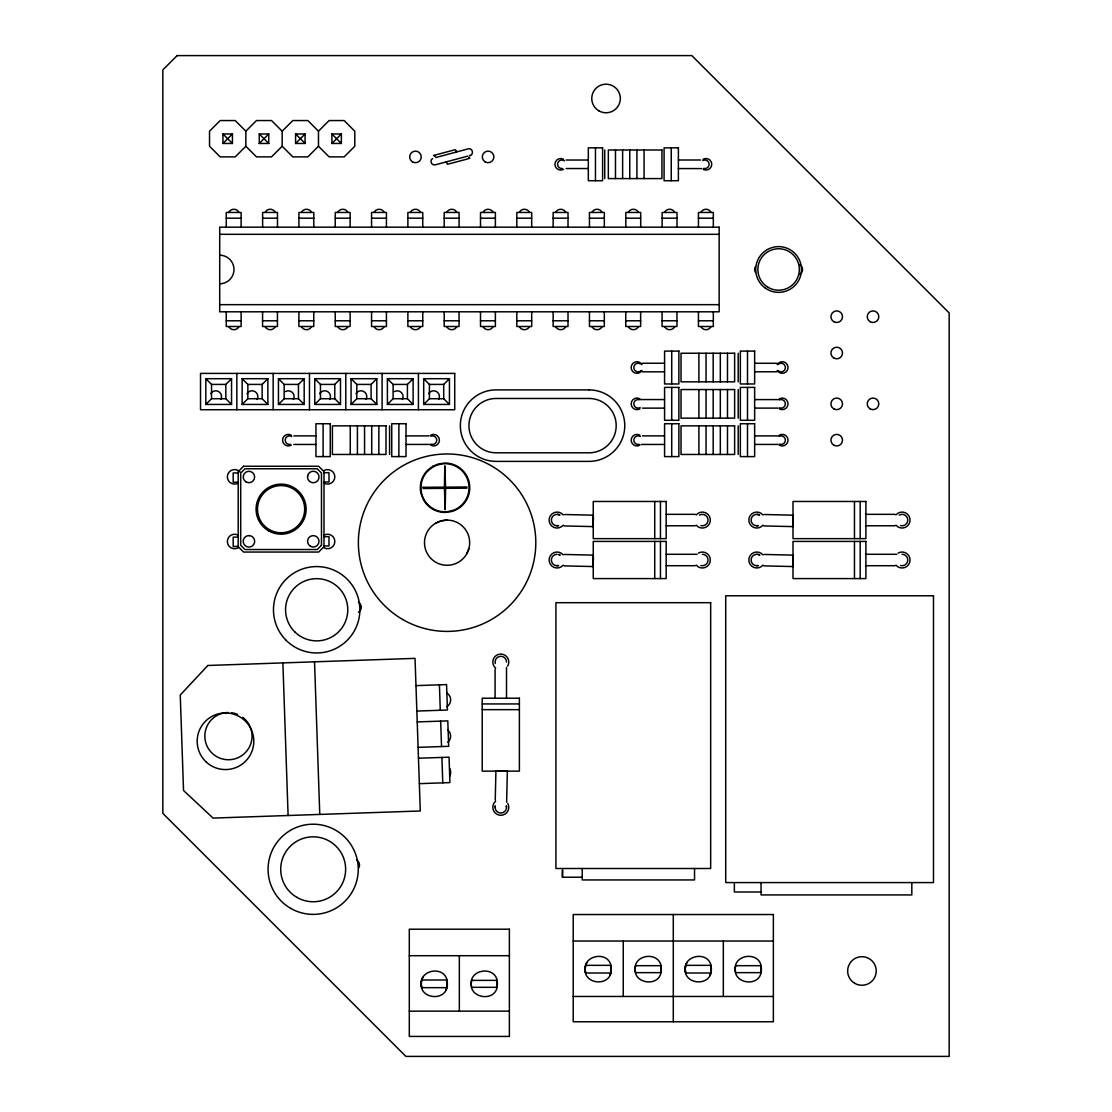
<?xml version="1.0" encoding="UTF-8"?>
<svg xmlns="http://www.w3.org/2000/svg" width="1112" height="1112" viewBox="0 0 1112 1112"><rect width="100%" height="100%" fill="white"/><g stroke="black" fill="none" stroke-linecap="round" stroke-linejoin="round"><path stroke-width="1.5" d="M593.391 517.928L593.127 526.601L564.104 525.934M593.391 557.863L593.127 566.55L564.104 565.883M495.243 800.028L495.924 771.005L496.619 770.977M506.641 802.099L507.35 771.255L500.025 771.019M564.354 514.508L593.391 515.176L593.127 526.601M564.354 554.457L593.391 555.124L593.127 566.55M764.083 514.508L793.12 515.176L792.856 526.601L763.847 525.934M764.083 554.457L793.12 555.124L792.856 566.55L763.847 565.883M792.912 565.73L792.856 566.55M421.656 980.714C416.569 999.757 448.483 1002.76 447.316 983.467C447.399 963.812 415.832 969.233 421.851 987.664L446.788 987.664M585.579 966.05C580.492 985.079 612.392 988.082 611.239 968.802C611.322 949.134 579.755 954.569 585.76 973L610.71 973M685.659 966.05C680.572 985.079 712.472 988.082 711.319 968.802C711.402 949.134 679.835 954.569 685.84 973L710.79 973M495.118 807.034L495.271 805.825A5.713 5.713 0 0 0 500.803 813.025A5.713 5.713 0 0 0 506.321 805.825A5.713 5.713 1.3 0 1 506.516 807.298M466.651 553.985L468.903 548.536M446.343 161.879L447.358 164.298L468.486 158.71M232.436 133.982L222.956 143.462L222.956 133.982L232.436 133.982L232.436 143.462L222.956 143.462M268.743 133.982L259.263 143.462L259.263 133.982L268.743 133.982L268.743 143.462L259.263 143.462M305.063 133.982L295.584 143.462L295.584 133.982L305.063 133.982L305.063 143.462L295.584 143.462M341.37 133.982L331.904 143.462L331.904 133.982L341.37 133.982L341.37 143.462L331.904 143.462M282.17 146.242L271.523 156.875L256.483 156.875L245.849 146.242L245.849 131.202L256.483 120.555L271.523 120.555L282.17 131.202L282.17 146.242L292.803 156.875L307.843 156.875L318.477 146.242L318.477 131.202L329.11 120.555L344.164 120.555L354.797 131.202L354.797 146.242L344.164 156.875L329.11 156.875L318.477 146.242M245.849 146.242L235.216 156.875L220.176 156.875L209.529 146.242L209.529 131.202L220.176 120.555L235.216 120.555L245.849 131.202M282.17 131.202L292.803 120.555L307.843 120.555L318.477 131.202M205.817 404.434L211.53 398.721L225.833 398.721L231.546 404.434L205.817 404.434L205.817 378.705L231.546 378.705L231.546 404.434M225.833 398.721L225.833 384.418L231.546 378.705M242.138 404.434L247.851 398.721L262.154 398.721L267.867 404.434L242.138 404.434L242.138 378.705L267.867 378.705L267.867 404.434M262.154 398.721L262.154 384.418L267.867 378.705M278.445 404.434L284.172 398.721L298.461 398.721L304.188 404.434L278.445 404.434L278.445 378.705L304.188 378.705L304.188 404.434M298.461 398.721L298.461 384.418L304.188 378.705M314.765 404.434L320.478 398.721L334.781 398.721L340.494 404.434L314.765 404.434L314.765 378.705L340.494 378.705L340.494 404.434M334.781 398.721L334.781 384.418L340.494 378.705M351.072 404.434L356.799 398.721L371.088 398.721L376.815 404.434L351.072 404.434L351.072 378.705L376.815 378.705L376.815 404.434M371.088 398.721L371.088 384.418L376.815 378.705M387.393 404.434L393.106 398.721L407.409 398.721L413.122 404.434L413.122 378.705L387.393 378.705L387.393 404.434L413.122 404.434M387.393 378.705L393.106 384.418L407.409 384.418L413.122 378.705M423.7 404.434L429.427 398.721L443.716 398.721L449.443 404.434L423.7 404.434L423.7 378.705L449.443 378.705L449.443 404.434M443.716 398.721L443.716 384.418L449.443 378.705M432.651 158.502C429.19 160.295 431.553 165.994 435.265 164.826L467.693 156.139M455.85 152.455L456.462 150.815L455.114 149.703L433.458 155.513M435.793 523.14A22.574 22.574 0 0 1 469.667 542.698A22.574 22.574 0 0 1 435.793 562.255A22.574 22.574 0 0 1 435.793 523.14L441.242 520.889L447.093 520.11M435.807 157.529L468.235 148.841C472.892 147.493 474.24 155.277 469.431 155.666M507.35 771.255L495.924 771.005M415.985 685.631L446.565 684.589L447.427 710.012L416.847 711.068M417.222 721.924L447.802 720.882L448.678 746.305L418.098 747.361M418.473 758.217L449.053 757.175L449.915 782.598L419.335 783.654M469.639 155.485L470.501 155.666M566.119 160.031L588.317 160.031M678.389 160.003L700.546 160.003M566.189 168.537L588.317 168.537M678.389 168.579L701.63 168.579M226.264 218.188L241.123 218.188M262.627 218.188L277.486 218.188M298.933 218.188L313.806 218.188M335.254 218.188L350.127 218.188M371.561 218.188L386.434 218.188M407.882 218.188L422.755 218.188M444.202 218.188L459.061 218.188M480.509 218.188L495.382 218.188M516.83 218.188L531.689 218.188M553.137 218.188L568.01 218.188M589.457 218.188L604.33 218.188M625.82 218.188L640.693 218.188M662.126 218.188L677 218.188M698.447 218.188L713.32 218.188M219.703 234.312L719.158 234.312M219.703 304.66L719.158 304.66M226.264 320.784L241.123 320.784M262.571 320.784L277.444 320.784M298.892 320.784L313.765 320.784M335.254 320.784L350.127 320.784M371.561 320.784L386.434 320.784M407.882 320.784L422.755 320.784M444.202 320.784L459.061 320.784M480.509 320.784L495.382 320.784M516.83 320.784L531.689 320.784M553.137 320.784L568.01 320.784M589.457 320.784L604.33 320.784M625.764 320.784L640.637 320.784M662.085 320.784L676.958 320.784M698.447 320.784L713.32 320.784M642.416 363.249L664.573 363.249M754.645 363.276L776.774 363.276M642.402 371.825L664.573 371.825M754.645 371.783L776.843 371.783M205.817 378.705L211.53 384.418L225.833 384.418M242.138 378.705L247.851 384.418L262.154 384.418M278.445 378.705L284.172 384.418L298.461 384.418M314.765 378.705L320.478 384.418L334.781 384.418M351.072 378.705L356.799 384.418L371.088 384.418M423.7 378.705L429.427 384.418L443.716 384.418M640.317 399.555L664.573 399.555M754.645 399.597L778.678 399.597M642.402 408.132L664.573 408.132M754.645 408.104L778.052 408.104M293.804 435.876L315.947 435.876M406.019 435.904L429.149 435.904M642.416 435.876L664.573 435.876M754.645 435.904L778.678 435.904M406.019 444.425L429.44 444.425M754.645 444.425L778.052 444.425M293.776 444.452L315.947 444.452M641.276 444.452L664.573 444.452M323.995 472.711L328.999 472.711L328.999 481.996L323.995 481.996M238.204 472.947L233.2 472.947L233.2 482.247L238.204 482.247M666.171 514.342L695.195 514.342M865.9 514.342L894.924 514.342M666.171 525.781L695.195 525.781M865.9 525.781L894.924 525.781M323.995 536.679L328.999 536.679L328.999 545.978L323.995 545.978M238.204 537.152L233.2 537.152L233.2 546.451L238.204 546.451M666.171 554.29L697.043 554.29M865.9 554.29L896.772 554.29M666.171 565.716L695.195 565.716M865.9 565.716L894.924 565.716M482.219 703.938L519.387 703.938M482.219 709.651L519.387 709.651M562.519 877.215L562.519 869.695L562.366 877.215L582.243 877.215M761.053 891.991L734.365 891.991L734.365 883.873M573.208 941.03L773.368 941.03M409.299 955.708L509.379 955.708M585.76 965.341L610.71 965.341L610.891 972.291M685.84 965.341L710.79 965.341L710.971 972.291M421.851 980.006L446.788 980.006L446.968 986.956M573.208 996.463L773.368 996.463M409.299 1011.142L509.379 1011.142M757.091 514.37L758.301 514.536A5.713 5.713 -88.7 0 1 759.677 515.106A5.713 5.713 0 0 0 751.142 519.304A5.713 5.713 0 0 0 758.301 525.587A5.713 5.713 -88.7 0 1 756.827 525.781M557.362 514.37L558.572 514.536A5.713 5.713 -88.7 0 1 559.948 515.106A5.713 5.713 0 0 0 551.413 519.304A5.713 5.713 0 0 0 558.572 525.587A5.713 5.713 -88.7 0 1 557.098 525.781M757.091 554.318L758.301 554.485A5.713 5.713 -88.7 0 1 759.677 555.041A5.713 5.713 0 0 0 758.301 554.485M469.069 158.154L469.889 158.321A1.432 1.084 82 0 1 468.68 157.279M331.904 133.982L341.37 143.462M295.584 133.982L305.063 143.462M259.263 133.982L268.743 143.462M222.956 133.982L232.436 143.462M439.421 684.825L440.282 710.262M440.658 721.118L441.533 746.555M441.909 757.411L442.771 782.848M314.529 661.821L319.769 814.415M282.879 662.905L288.105 815.513M911.826 882.581L911.826 894.924L761.053 894.924L761.053 882.581M860.188 501.47L860.188 538.639M860.188 541.419L860.188 578.587M854.461 501.47L854.461 538.639M854.461 541.419L854.461 578.587M747.5 351.1L747.5 383.974M747.5 387.407L747.5 420.294M747.5 423.728L747.5 456.601M738.201 353.241L738.201 381.833M738.201 389.547L738.201 418.154M738.201 425.868L738.201 454.46M727.484 353.241L727.484 381.833M727.484 389.547L727.484 418.154M727.484 425.868L727.484 454.46M723.328 941.03L723.328 996.463M720.326 353.241L720.326 381.833M720.326 389.547L720.326 418.154M720.326 425.868L720.326 454.46M713.32 227.168L713.32 212.461L698.447 212.461L698.447 227.168M713.32 311.805L713.32 326.497L698.447 326.497L698.447 311.805M713.181 353.241L713.181 381.833M713.181 389.547L713.181 418.154M713.181 425.868L713.181 454.46M706.037 353.241L706.037 381.833M706.037 389.547L706.037 418.154M706.037 425.868L706.037 454.46M698.892 353.241L698.892 381.833M698.892 389.547L698.892 418.154M698.892 425.868L698.892 454.46M694.541 868.5L694.541 879.939L582.243 879.939L582.243 868.5M677 227.168L677 212.461L662.126 212.461L662.126 227.168M676.958 311.805L676.958 326.497L662.085 326.497L662.085 311.805M673.288 914.523L673.288 1021.761M671.717 351.1L671.717 383.974M671.717 387.407L671.717 420.294M671.717 423.728L671.717 456.601M671.231 147.84L671.231 180.728M660.458 501.47L660.458 538.639M660.458 541.419L660.458 578.587M654.732 501.47L654.732 538.639M654.732 541.419L654.732 578.587M644.07 149.995L644.07 178.587M640.693 227.168L640.693 212.461L625.82 212.461L625.82 227.168M640.637 311.805L640.637 326.497L625.764 326.497L625.764 311.805M636.926 149.995L636.926 178.587M629.767 149.995L629.767 178.587M623.248 941.03L623.248 996.463M622.623 149.995L622.623 178.587M615.478 149.995L615.478 178.587M604.747 149.995L604.747 178.587M604.33 227.168L604.33 212.461L589.457 212.461L589.457 227.168M604.33 311.805L604.33 326.497L589.457 326.497L589.457 311.805M595.462 147.84L595.462 180.728M568.01 227.168L568.01 212.461L553.137 212.461L553.137 227.168M568.01 311.805L568.01 326.497L553.137 326.497L553.137 311.805M531.689 227.168L531.689 212.461L516.83 212.461L516.83 227.168M531.689 311.805L531.689 326.497L516.83 326.497L516.83 311.805M506.516 667.339L506.516 698.211M495.382 227.168L495.382 212.461L480.509 212.461L480.509 227.168M495.382 311.805L495.382 326.497L480.509 326.497L480.509 311.805M495.076 669.188L495.076 698.211M459.339 955.708L459.339 1011.142M459.061 227.168L459.061 212.461L444.202 212.461L444.202 227.168M459.061 311.805L459.061 326.497L444.202 326.497L444.202 311.805M429.427 384.418L429.427 398.721M422.755 227.168L422.755 212.461L407.882 212.461L407.882 227.168M422.755 311.805L422.755 326.497L407.882 326.497L407.882 311.805M418.418 373.41L418.418 409.73M407.409 384.418L407.409 398.721M398.874 423.728L398.874 456.601M393.106 384.418L393.106 398.721M389.575 425.868L389.575 454.46M386.434 227.168L386.434 212.461L371.561 212.461L371.561 227.168M386.434 311.805L386.434 326.497L371.561 326.497L371.561 311.805M382.097 373.41L382.097 409.73M378.858 425.868L378.858 454.46M371.714 425.868L371.714 454.46M364.555 425.868L364.555 454.46M357.411 425.868L357.411 454.46M356.799 384.418L356.799 398.721M350.266 425.868L350.266 454.46M350.127 227.168L350.127 212.461L335.254 212.461L335.254 227.168M350.127 311.805L350.127 326.497L335.254 326.497L335.254 311.805M345.79 373.41L345.79 409.73M323.105 423.728L323.105 456.601M320.478 384.418L320.478 398.721M313.806 227.168L313.806 212.461L298.933 212.461L298.933 227.168M313.765 311.805L313.765 326.497L298.892 326.497L298.892 311.805M309.47 373.41L309.47 409.73M284.172 384.418L284.172 398.721M277.486 227.168L277.486 212.461L262.627 212.461L262.627 227.168M277.444 311.805L277.444 326.497L262.571 326.497L262.571 311.805M273.163 373.41L273.163 409.73M247.851 384.418L247.851 398.721M241.123 227.168L241.123 212.461L226.264 212.461L226.264 227.168M241.123 311.805L241.123 326.497L226.264 326.497L226.264 311.805M236.842 373.41L236.842 409.73M211.53 384.418L211.53 398.721M585.76 973A13.817 13.817 0 0 1 586.788 962.77M610.697 965.341A13.817 13.817 0 0 1 609.682 975.558M685.84 973A13.817 13.817 0 0 1 686.868 962.77M710.776 965.341A13.817 13.817 0 0 1 709.762 975.558M421.851 987.664A13.817 13.817 0 0 1 422.88 977.448M446.788 980.006A13.817 13.817 0 0 1 445.759 990.236M311.541 326.858A5.81 5.81 0 0 1 301.491 326.858M347.861 326.858A5.81 5.81 0 0 1 337.798 326.858M700.949 212.114A5.81 5.81 0 0 1 710.999 212.114M238.913 326.858A5.81 5.81 0 0 1 228.863 326.858M447.816 730A7.992 7.992 0 0 1 447.816 742.26M446.69 692.887A7.992 7.992 0 0 1 446.69 706.732M449.623 768.448A7.992 7.992 0 0 1 449.623 776.44M238.246 483.122A7.27 7.27 0 0 1 228.544 480.829A7.27 7.27 0 0 1 230.281 471.002A7.27 7.27 0 0 1 240.192 472.183M275.234 326.858A5.81 5.81 0 0 1 265.17 326.858M228.863 212.114A5.81 5.81 0 0 1 238.913 212.114M779.331 435.139A5.81 5.81 0 0 1 788.047 440.171A5.81 5.81 0 0 1 779.331 445.189M242.763 717.365A23.602 23.602 0 0 1 242.013 755.451A23.602 23.602 0 0 1 205.928 743.247A23.602 23.602 0 0 1 228.433 712.528M231.463 712.722A23.602 23.602 0 0 1 237.523 714.349M384.168 326.858A5.81 5.81 0 0 1 374.118 326.858M420.489 326.858A5.81 5.81 0 0 1 410.425 326.858M456.796 326.858A5.81 5.81 0 0 1 446.746 326.858M493.116 326.858A5.81 5.81 0 0 1 483.067 326.858M529.437 326.858A5.81 5.81 0 0 1 519.373 326.858M565.744 326.858A5.81 5.81 0 0 1 555.694 326.858M602.065 326.858A5.81 5.81 0 0 1 592.001 326.858M638.371 326.858A5.81 5.81 0 0 1 628.322 326.858M674.692 326.858A5.81 5.81 0 0 1 664.628 326.858M710.999 326.858A5.81 5.81 0 0 1 700.949 326.858M664.628 212.114A5.81 5.81 0 0 1 674.692 212.114M628.322 212.114A5.81 5.81 0 0 1 638.371 212.114M592.001 212.114A5.81 5.81 0 0 1 602.065 212.114M555.694 212.114A5.81 5.81 0 0 1 565.744 212.114M519.373 212.114A5.81 5.81 0 0 1 529.437 212.114M483.067 212.114A5.81 5.81 0 0 1 493.116 212.114M446.746 212.114A5.81 5.81 0 0 1 456.796 212.114M410.425 212.114A5.81 5.81 0 0 1 420.489 212.114M374.118 212.114A5.81 5.81 0 0 1 384.168 212.114M337.798 212.114A5.81 5.81 0 0 1 347.861 212.114M301.491 212.114A5.81 5.81 0 0 1 311.541 212.114M265.17 212.114A5.81 5.81 0 0 1 275.234 212.114M358.439 602.19A5.81 5.81 0 0 1 358.439 612.239M356.632 860.021A5.81 5.81 0 0 1 358.745 867.944M762.943 525.184A7.992 7.992 0 0 1 751.337 525.879A7.992 7.992 0 0 1 751.337 514.244A7.992 7.992 0 0 1 762.943 514.925M895.938 514.925A7.992 7.992 0 0 1 907.559 514.244A7.992 7.992 0 0 1 907.559 525.879A7.992 7.992 0 0 1 895.938 525.184M563.214 565.132A7.992 7.992 0 0 1 551.608 565.813A7.992 7.992 0 0 1 551.608 554.193A7.992 7.992 0 0 1 563.214 554.874M698.35 553.081A7.992 7.992 0 0 1 709.025 555.611A7.992 7.992 0 0 1 707.107 566.425A7.992 7.992 0 0 1 696.209 565.132M762.943 565.132A7.992 7.992 0 0 1 751.337 565.813A7.992 7.992 0 0 1 751.337 554.193A7.992 7.992 0 0 1 762.943 554.874M898.079 553.081A7.992 7.992 0 0 1 908.754 555.611A7.992 7.992 0 0 1 906.836 566.425A7.992 7.992 0 0 1 895.938 565.132M563.214 525.184A7.992 7.992 0 0 1 551.608 525.879A7.992 7.992 0 0 1 551.608 514.244A7.992 7.992 0 0 1 563.214 514.925M696.209 514.925A7.992 7.992 0 0 1 707.83 514.244A7.992 7.992 0 0 1 707.83 525.879A7.992 7.992 0 0 1 696.209 525.184M507.725 803.309A7.992 7.992 0 0 1 505.182 813.984A7.992 7.992 0 0 1 494.381 812.066A7.992 7.992 0 0 1 495.674 801.168M495.674 668.173A7.992 7.992 0 0 1 494.381 657.275A7.992 7.992 0 0 1 505.182 655.357A7.992 7.992 0 0 1 507.725 666.032M755.423 272.384A5.81 5.81 0 0 1 755.423 266.588M703.076 159.266A5.81 5.81 0 0 1 711.777 164.284A5.81 5.81 0 0 1 703.076 169.316M563.617 169.316A5.81 5.81 0 0 1 554.916 164.284A5.81 5.81 0 0 1 563.617 159.266M291.261 445.189A5.81 5.81 0 0 1 282.559 440.171A5.81 5.81 0 0 1 291.261 435.139M430.719 435.139A5.81 5.81 0 0 1 439.421 440.171A5.81 5.81 0 0 1 430.719 445.189M641.999 370.435A5.81 5.81 0 0 1 633.242 371.978A5.81 5.81 0 0 1 633.242 363.082A5.81 5.81 0 0 1 641.999 364.639M777.205 364.639A5.81 5.81 0 0 1 785.976 363.082A5.81 5.81 0 0 1 785.976 371.978A5.81 5.81 0 0 1 777.205 370.435M639.886 408.882A5.81 5.81 0 0 1 631.171 403.851A5.81 5.81 0 0 1 639.886 398.819M779.331 398.819A5.81 5.81 0 0 1 788.047 403.851A5.81 5.81 0 0 1 779.331 408.882M639.886 445.189A5.81 5.81 0 0 1 631.171 440.171A5.81 5.81 0 0 1 639.886 435.139M323.94 470.543A7.27 7.27 0 0 1 334.837 476.839A7.27 7.27 0 0 1 323.94 483.122M238.246 547.785A7.27 7.27 0 0 1 227.348 541.488A7.27 7.27 0 0 1 238.246 535.192M323.94 535.192A7.27 7.27 0 0 1 334.837 541.488A7.27 7.27 0 0 1 323.94 547.785M428.593 393.69A5.81 5.81 0 0 1 436.516 391.563A5.81 5.81 0 0 1 438.642 399.486M394.399 391.563A5.81 5.81 0 0 1 402.335 399.486M355.965 393.69A5.81 5.81 0 0 1 363.888 391.563A5.81 5.81 0 0 1 366.015 399.486M319.644 393.69A5.81 5.81 0 0 1 327.581 391.563A5.81 5.81 0 0 1 329.694 399.486M285.45 391.563A5.81 5.81 0 0 1 293.387 399.486M247.017 393.69A5.81 5.81 0 0 1 254.94 391.563A5.81 5.81 0 0 1 257.067 399.486M210.696 393.69A5.81 5.81 0 0 1 218.633 391.563A5.81 5.81 0 0 1 220.76 399.486M799.667 264.461A5.81 5.81 0 0 1 799.667 274.511M779.47 436.196A4.295 4.295 0 0 1 785.378 440.185A4.295 4.295 0 0 1 779.442 444.119M639.122 444.341A4.295 4.295 0 0 1 633.882 439.49A4.295 4.295 0 0 1 640.359 436.502M779.47 399.875A4.295 4.295 0 0 1 785.378 403.864A4.295 4.295 0 0 1 779.442 407.812M640.164 407.617A4.295 4.295 0 0 1 633.854 404.295A4.295 4.295 0 0 1 639.344 399.736M778.497 364.124A4.295 4.295 0 0 1 784.266 364.653A4.295 4.295 0 0 1 784.252 370.449A4.295 4.295 0 0 1 778.469 370.935M641.082 370.643A4.295 4.295 0 0 1 635.286 370.755A4.295 4.295 0 0 1 634.674 364.986A4.295 4.295 0 0 1 640.359 363.874M430.844 436.196A4.295 4.295 0 0 1 436.766 440.185A4.295 4.295 0 0 1 430.817 444.119M290.51 444.341A4.295 4.295 0 0 1 285.27 439.49A4.295 4.295 0 0 1 291.747 436.502M562.408 168.537A4.295 4.295 0 0 1 557.724 163.158A4.295 4.295 0 0 1 564.479 160.892M702.784 160.517A4.295 4.295 0 0 1 709.095 163.839A4.295 4.295 0 0 1 703.618 168.398M495.271 663.516A5.713 5.713 0 0 1 500.052 656.372A5.713 5.713 0 0 1 506.516 662.043M699.49 515.106A5.713 5.713 0 0 1 708.01 519.304A5.713 5.713 0 0 1 700.866 525.587M756.813 554.29A5.713 5.713 0 0 0 751.142 560.754A5.713 5.713 0 0 0 758.301 565.521A5.713 5.713 -88.7 0 1 756.827 565.73M902.082 554.29A5.713 5.713 0 0 1 907.753 560.754A5.713 5.713 0 0 1 900.595 565.521M557.084 554.29A5.713 5.713 0 0 0 551.413 560.754A5.713 5.713 0 0 0 558.572 565.521A5.713 5.713 -88.7 0 1 557.098 565.73M702.339 554.29A5.713 5.713 0 0 1 708.01 560.754A5.713 5.713 0 0 1 700.866 565.521M899.219 515.106A5.713 5.713 0 0 1 907.753 519.304A5.713 5.713 0 0 1 900.595 525.587M435 156.194A1.432 1.432 0 0 0 434.125 155.527L434.027 155.555A1.432 1.07 75 0 1 434.736 156.264M219.703 255.19A14.303 14.303 0 0 1 233.993 269.479A14.303 14.303 0 0 1 219.703 283.782M307.69 475.769L307.551 477.257A5.713 5.713 0 0 0 312.041 482.58L313.542 482.705A5.713 5.713 0 0 0 318.852 478.216L318.977 476.728A5.713 5.713 0 0 0 314.487 471.405L313 471.279A5.713 5.713 0 0 0 307.69 475.769M423.158 487.32L423.158 488.515L444.411 488.335L445.189 509.671L445.606 488.335L466.873 488.168L466.859 486.973L445.606 487.153L444.828 465.817L444.411 487.153L423.158 487.32M471.794 980.367C466.192 999.035 497.995 1003.455 497.37 983.842C498.023 964.452 466.22 968.316 471.794 987.317L496.925 987.317L496.925 980.367L471.794 980.367M635.703 965.689C630.101 984.356 661.904 988.776 661.279 969.164C661.932 949.787 630.129 953.637 635.703 972.639L660.848 972.639L660.848 965.689L635.703 965.689M735.783 965.689C730.181 984.356 761.984 988.776 761.359 969.164C762.012 949.787 730.209 953.637 735.783 972.639L760.928 972.639L760.928 965.689L735.783 965.689M207.861 665.476L180.255 695.028L183.536 790.479L213.087 818.084L420.28 810.982L415.04 658.373L207.861 665.476M321.479 545.255L317.212 549.537L244.987 549.537L240.706 545.255L240.706 473.059L245.001 468.777L317.212 468.777L321.479 473.059L321.479 545.255M177.128 55.6L162.825 69.903L162.825 813.345L405.88 1056.4L949.175 1056.4L949.175 312.945L691.817 55.6L177.128 55.6M243.57 466.262L238.204 471.627L238.204 546.687L243.57 552.052L318.63 552.052L323.995 546.687L323.995 471.627L318.63 466.262L243.57 466.262M430.914 468.235L426.355 472.558A24.061 24.061 0 0 0 447.455 511.687L453.571 510.227A24.061 24.061 0 0 0 442.562 463.815L436.446 465.261L430.914 468.235M432.679 466.359L427.564 470.279A24.686 24.686 0 0 0 421.156 494.117L423.616 500.08A24.686 24.686 0 0 0 444.995 512.437L451.389 511.603A24.686 24.686 0 0 0 445.022 463.051L438.642 463.885L432.679 466.359M249.199 535.623L247.712 535.734A5.713 5.713 0 0 0 243.222 541.058L243.347 542.545A5.713 5.713 0 0 0 248.657 547.034L250.144 546.909A5.713 5.713 0 0 0 254.648 541.6L254.523 540.112A5.713 5.713 0 0 0 249.199 535.623M602.607 147.84L588.317 147.84L588.317 180.728L602.607 180.728L602.607 147.84M678.389 147.84L664.086 147.84L664.086 180.728L678.389 180.728L678.389 147.84M661.946 149.995L608.333 149.995L608.333 178.587L661.946 178.587L661.946 149.995M719.158 227.168L219.703 227.168L219.703 311.805L719.158 311.805L719.158 227.168M678.876 351.1L664.573 351.1L664.573 383.974L678.876 383.974L678.876 351.1M754.645 351.1L740.342 351.1L740.342 383.974L754.645 383.974L754.645 351.1M734.629 353.241L681.017 353.241L681.017 381.833L734.629 381.833L734.629 353.241M454.725 373.41L200.521 373.41L200.521 409.73L454.725 409.73L454.725 373.41M678.876 387.407L664.573 387.407L664.573 420.294L678.876 420.294L678.876 387.407M754.645 387.407L740.342 387.407L740.342 420.294L754.645 420.294L754.645 387.407M734.629 389.547L681.017 389.547L681.017 418.154L734.629 418.154L734.629 389.547M589.026 389.895L496.091 389.895A35.737 35.737 0 0 0 460.354 425.632A35.737 35.737 0 0 0 496.091 461.383L589.026 461.383A35.737 35.737 0 0 0 624.763 425.632A35.737 35.737 0 0 0 589.026 389.895M589.026 398.471L496.091 398.471A27.161 27.161 0 0 0 468.93 425.632A27.161 27.161 0 0 0 496.091 452.806L589.026 452.806A27.161 27.161 0 0 0 616.187 425.632A27.161 27.161 0 0 0 589.026 398.471M330.25 423.728L315.947 423.728L315.947 456.601L330.25 456.601L330.25 423.728M406.019 423.728L391.73 423.728L391.73 456.601L406.019 456.601L406.019 423.728M678.876 423.728L664.573 423.728L664.573 456.601L678.876 456.601L678.876 423.728M754.645 423.728L740.342 423.728L740.342 456.601L754.645 456.601L754.645 423.728M386.003 425.868L332.391 425.868L332.391 454.46L386.003 454.46L386.003 425.868M734.629 425.868L681.017 425.868L681.017 454.46L734.629 454.46L734.629 425.868M666.171 501.47L593.252 501.47L593.252 538.639L666.171 538.639L666.171 501.47M865.9 501.47L792.995 501.47L792.995 538.639L865.9 538.639L865.9 501.47M666.171 541.419L593.252 541.419L593.252 578.587L666.171 578.587L666.171 541.419M865.9 541.419L792.995 541.419L792.995 578.587L865.9 578.587L865.9 541.419M933.496 595.782L725.719 595.782L725.719 882.581L933.496 882.581L933.496 595.782M710.665 602.69L555.93 602.69L555.93 868.5L710.665 868.5L710.665 602.69M519.387 698.211L482.219 698.211L482.219 771.13L519.387 771.13L519.387 698.211M773.368 914.523L573.208 914.523L573.208 1021.761L773.368 1021.761L773.368 914.523M509.379 929.201L409.299 929.201L409.299 1036.426L509.379 1036.426L509.379 929.201M402.725 619.523A88.724 88.724 0 0 0 535.803 542.698A88.724 88.724 0 0 0 402.725 465.858A88.724 88.724 0 0 0 402.725 619.523M206.165 761.956A28.314 28.314 0 0 0 253.063 747.653A28.314 28.314 0 0 0 217.215 714.182A28.314 28.314 0 0 0 206.165 761.956M854.78 983.356A14.303 14.303 0 0 0 876.228 970.971A14.303 14.303 0 0 0 854.78 958.6A14.303 14.303 0 0 0 854.78 983.356M598.895 110.866A14.303 14.303 0 0 0 620.343 98.495A14.303 14.303 0 0 0 598.895 86.111A14.303 14.303 0 0 0 598.895 110.866M485.179 161.935A5.81 5.81 0 0 0 493.895 156.903A5.81 5.81 0 0 0 485.179 151.885A5.81 5.81 0 0 0 485.179 161.935M412.552 161.935A5.81 5.81 0 0 0 421.267 156.903A5.81 5.81 0 0 0 412.552 151.885A5.81 5.81 0 0 0 412.552 161.935M870.126 321.715A5.81 5.81 0 0 0 878.827 316.698A5.81 5.81 0 0 0 870.126 311.666A5.81 5.81 0 0 0 870.126 321.715M833.805 321.715A5.81 5.81 0 0 0 842.521 316.698A5.81 5.81 0 0 0 833.805 311.666A5.81 5.81 0 0 0 833.805 321.715M833.805 358.036A5.81 5.81 0 0 0 842.521 353.004A5.81 5.81 0 0 0 833.805 347.986A5.81 5.81 0 0 0 833.805 358.036M870.126 408.882A5.81 5.81 0 0 0 878.827 403.851A5.81 5.81 0 0 0 870.126 398.819A5.81 5.81 0 0 0 870.126 408.882M833.805 408.882A5.81 5.81 0 0 0 842.521 403.851A5.81 5.81 0 0 0 833.805 398.819A5.81 5.81 0 0 0 833.805 408.882M833.805 445.189A5.81 5.81 0 0 0 842.521 440.171A5.81 5.81 0 0 0 833.805 435.139A5.81 5.81 0 0 0 833.805 445.189M246.072 481.941A5.713 5.713 0 0 0 254.648 476.992A5.713 5.713 0 0 0 246.072 472.044A5.713 5.713 0 0 0 246.072 481.941M310.415 546.284A5.713 5.713 0 0 0 318.991 541.322A5.713 5.713 0 0 0 310.415 536.373A5.713 5.713 0 0 0 310.415 546.284M268.59 530.827A25.02 25.02 0 0 0 306.12 509.157A25.02 25.02 0 0 0 268.59 487.487A25.02 25.02 0 0 0 268.59 530.827M264.42 525.837A23.588 23.588 0 0 0 303.882 515.259A23.588 23.588 0 0 0 274.998 486.375A23.588 23.588 0 0 0 264.42 525.837M765.376 288.147A22.879 22.879 0 0 0 801.377 271.62A22.879 22.879 0 0 0 769.059 248.699A22.879 22.879 0 0 0 765.376 288.147M768.239 287.438A20.725 20.725 0 0 0 799.333 269.479A20.725 20.725 0 0 0 768.239 251.534A20.725 20.725 0 0 0 768.239 287.438M559.948 555.055A5.713 5.713 0 0 0 558.572 554.485A5.713 5.713 -88.7 0 1 559.948 555.041M290.621 908.337A45.092 45.092 0 0 0 358.259 869.292A45.092 45.092 0 0 0 290.621 830.247A45.092 45.092 0 0 0 290.621 908.337M296.946 897.398A32.456 32.456 0 0 0 345.637 869.292A32.456 32.456 0 0 0 296.946 841.172A32.456 32.456 0 0 0 296.946 897.398M286.131 640.317A43.187 43.187 0 0 0 358.384 620.955A43.187 43.187 0 0 0 305.48 568.051A43.187 43.187 0 0 0 286.131 640.317M294.68 631.755A31.094 31.094 0 0 0 346.708 617.827A31.094 31.094 0 0 0 308.622 579.727A31.094 31.094 0 0 0 294.68 631.755"/></g></svg>
